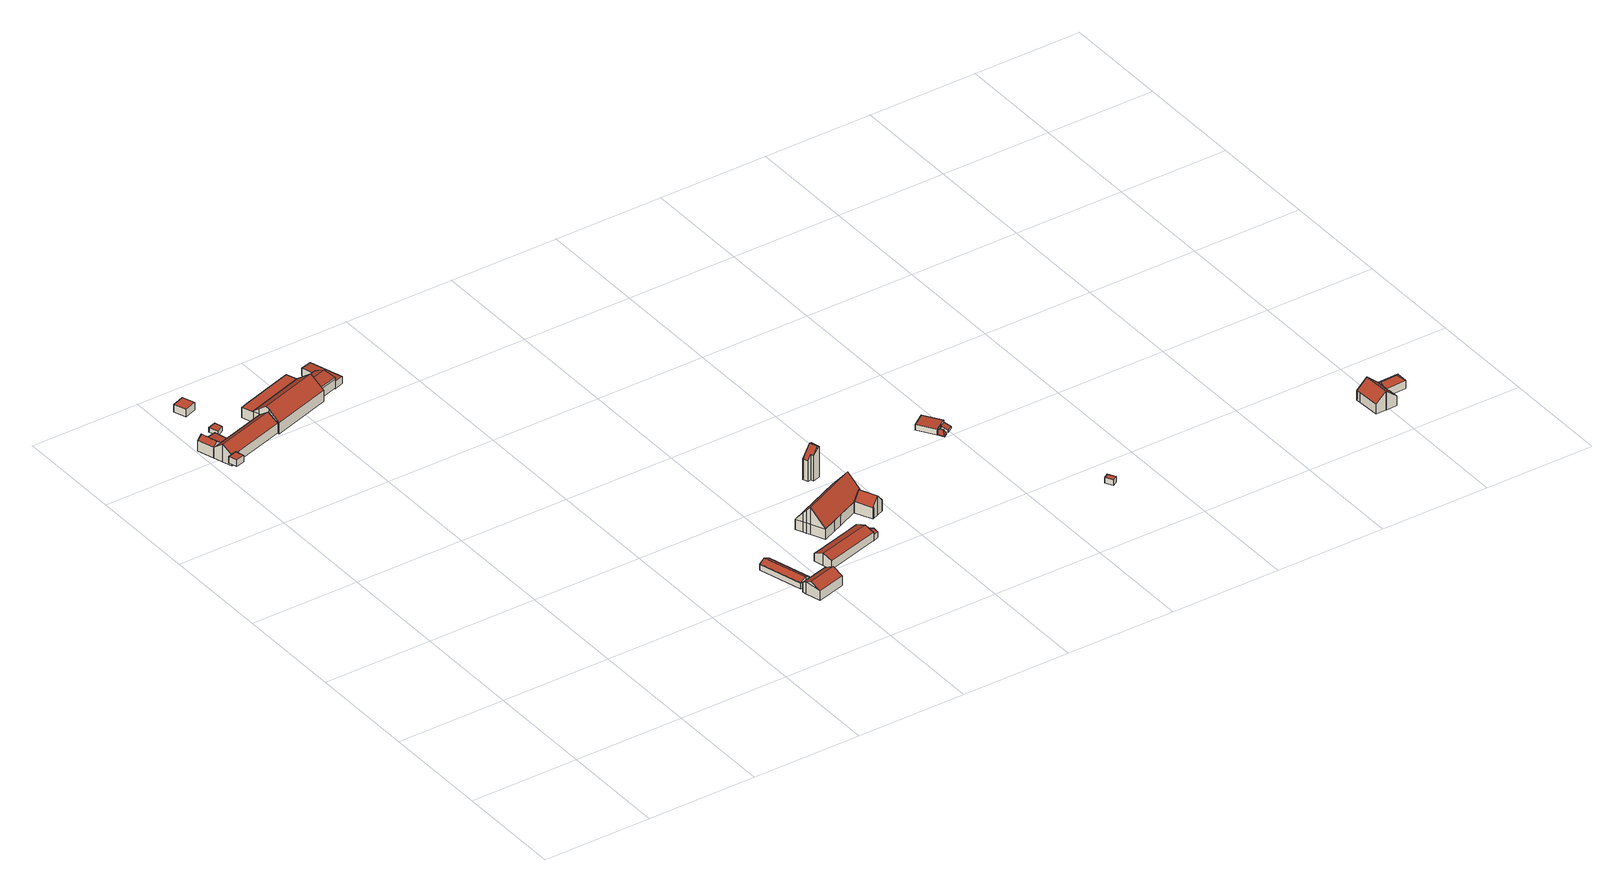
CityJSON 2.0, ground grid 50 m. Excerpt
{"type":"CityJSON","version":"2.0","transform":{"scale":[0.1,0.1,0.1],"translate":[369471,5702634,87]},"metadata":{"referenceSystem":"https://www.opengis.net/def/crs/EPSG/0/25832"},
"CityObjects":{
"building1":{"type":"Building","attributes":{"Gemeindeschluessel":"05911000","Geometrietyp2DReferenz":"3000","function":"51009_1610","roofType":"1000","measuredHeight":3.13},"geometry":[{"type":"Solid","lod":"2","boundaries":[[[[0,1,2,3]],[[4,5,1,0]],[[6,7,5,4]],[[8,9,7,6]],[[3,2,9,8]],[[6,4,0,3,8]],[[1,5,7,9,2]]]],"semantics":{"surfaces":[{"type":"WallSurface"},{"type":"RoofSurface"},{"type":"GroundSurface"}],"values":[[0,0,0,0,0,1,2]]}}]},
"building2":{"type":"Building","attributes":{"Gemeindeschluessel":"05911000","Geometrietyp2DReferenz":"3000","function":"51009_1610","roofType":"2100","measuredHeight":3.25},"geometry":[{"type":"Solid","lod":"2","boundaries":[[[[10,11,12,13]],[[14,15,11,10]],[[16,17,15,14]],[[13,12,17,16]],[[14,10,13,16]],[[11,15,17,12]]]],"semantics":{"surfaces":[{"type":"WallSurface"},{"type":"RoofSurface"},{"type":"GroundSurface"}],"values":[[0,0,0,0,1,2]]}}]},
"building3":{"type":"Building","attributes":{"Gemeindeschluessel":"05911000","Geometrietyp2DReferenz":"3000","function":"31001_2700"},"children":["building3-1","building3-2"]},
"building3-1":{"type":"BuildingPart","attributes":{"roofType":"3100","measuredHeight":6.67,"storeysAboveGround":1},"parents":["building3"],"geometry":[{"type":"Solid","lod":"2","boundaries":[[[[18,19,20,21]],[[22,23,24,25]],[[21,20,23,22]],[[22,26,21]],[[21,26,27,28,18]],[[25,27,26,22]],[[19,24,23,20]],[[19,18,25,24]],[[25,28,27]],[[25,18,28]]]],"semantics":{"surfaces":[{"type":"WallSurface"},{"type":"RoofSurface"},{"type":"GroundSurface"},{"type":"ClosureSurface"}],"values":[[0,0,0,0,1,1,2,3,0,3]]}}]},
"building3-2":{"type":"BuildingPart","attributes":{"roofType":"3100","measuredHeight":8.11,"storeysAboveGround":1},"parents":["building3"],"geometry":[{"type":"Solid","lod":"2","boundaries":[[[[29,30,31,32]],[[33,34,30,29]],[[35,36,34,33]],[[37,38,36,35]],[[39,40,38,37]],[[41,42,40,39]],[[43,44,42,41]],[[45,46,44,43]],[[25,24,46,45]],[[32,31,19,18,47]],[[43,41,39,37,35,33,45]],[[29,32,47,28,25,45,33]],[[30,34,36,38,40,42,44,46,24,19,31]],[[28,47,18]],[[19,24,25,18]],[[25,28,18]]]],"semantics":{"surfaces":[{"type":"WallSurface"},{"type":"RoofSurface"},{"type":"GroundSurface"},{"type":"ClosureSurface"}],"values":[[0,0,0,0,0,0,0,0,0,0,1,1,2,0,3,3]]}}]},
"building4":{"type":"Building","attributes":{"Gemeindeschluessel":"05911000","Geometrietyp2DReferenz":"3000","function":"51009_1610","roofType":"1000","measuredHeight":2.23},"geometry":[{"type":"Solid","lod":"2","boundaries":[[[[48,49,50,51]],[[52,53,49,48]],[[54,55,53,52]],[[51,50,55,54]],[[52,48,51,54]],[[49,53,55,50]]]],"semantics":{"surfaces":[{"type":"WallSurface"},{"type":"RoofSurface"},{"type":"GroundSurface"}],"values":[[0,0,0,0,1,2]]}}]},
"building5":{"type":"Building","attributes":{"Gemeindeschluessel":"05911000","Geometrietyp2DReferenz":"3000","function":"51009_1611","roofType":"1000","measuredHeight":3.47},"geometry":[{"type":"Solid","lod":"2","boundaries":[[[[56,57,58,59]],[[60,61,57,56]],[[62,63,61,60]],[[59,58,63,62]],[[60,56,59,62]],[[57,61,63,58]]]],"semantics":{"surfaces":[{"type":"WallSurface"},{"type":"RoofSurface"},{"type":"GroundSurface"}],"values":[[0,0,0,0,1,2]]}}]},
"building6":{"type":"Building","attributes":{"Gemeindeschluessel":"05911000","Geometrietyp2DReferenz":"3000","function":"51009_1610","roofType":"2100","measuredHeight":5.17},"geometry":[{"type":"Solid","lod":"2","boundaries":[[[[64,65,66,67]],[[68,69,65,64]],[[70,71,69,68]],[[72,73,71,70]],[[74,75,73,72]],[[67,66,75,74]],[[72,70,68,64,67,74]],[[65,69,71,73,75,66]]]],"semantics":{"surfaces":[{"type":"WallSurface"},{"type":"RoofSurface"},{"type":"GroundSurface"}],"values":[[0,0,0,0,0,0,1,2]]}}]},
"building7":{"type":"Building","attributes":{"Gemeindeschluessel":"05911000","Geometrietyp2DReferenz":"3000","function":"31001_2700","roofType":"5000","measuredHeight":10.23,"storeysAboveGround":1},"geometry":[{"type":"Solid","lod":"2","boundaries":[[[[76,77,78,79]],[[80,81,77,76]],[[82,83,81,80]],[[84,85,83,82]],[[86,87,85,84]],[[88,89,87,86]],[[90,91,89,88]],[[92,93,91,90]],[[94,95,93,92]],[[96,97,95,94]],[[79,78,97,96]],[[86,98,99,100,101,102,88]],[[103,104,79,105,106,100,99]],[[101,100,106,94,92]],[[106,105,96,94]],[[105,79,96]],[[104,76,79]],[[104,103,80,76]],[[103,99,82,80]],[[99,98,84,82]],[[102,101,92,90]],[[102,90,88]],[[98,86,84]],[[77,81,83,85,87,89,91,93,95,97,78]]]],"semantics":{"surfaces":[{"type":"WallSurface"},{"type":"RoofSurface"},{"type":"GroundSurface"}],"values":[[0,0,0,0,0,0,0,0,0,0,0,1,1,0,0,0,0,0,0,0,0,0,0,2]]}}]},
"building8":{"type":"Building","attributes":{"Gemeindeschluessel":"05911000","Geometrietyp2DReferenz":"3000","function":"31001_2700","roofType":"3100","measuredHeight":6.17,"storeysAboveGround":1},"geometry":[{"type":"Solid","lod":"2","boundaries":[[[[107,108,109,110]],[[111,112,108,107]],[[113,114,112,111]],[[115,116,114,113]],[[117,118,116,115]],[[119,120,118,117]],[[121,122,120,119]],[[110,109,122,121]],[[121,123,124,107,110]],[[125,124,123,126,127,128,129]],[[129,128,115,113]],[[128,127,117,115]],[[127,126,119,117]],[[126,123,121,119]],[[125,129,113,111]],[[124,125,111,107]],[[108,112,114,116,118,120,122,109]]]],"semantics":{"surfaces":[{"type":"WallSurface"},{"type":"RoofSurface"},{"type":"GroundSurface"}],"values":[[0,0,0,0,0,0,0,0,1,1,0,0,0,0,0,0,2]]}}]},
"building9":{"type":"Building","attributes":{"Gemeindeschluessel":"05911000","Geometrietyp2DReferenz":"3000","function":"31001_2463","roofType":"5000","measuredHeight":4.38,"storeysAboveGround":1},"geometry":[{"type":"Solid","lod":"2","boundaries":[[[[130,131,132,133]],[[134,135,131,130]],[[136,137,135,134]],[[138,139,137,136]],[[140,141,139,138]],[[133,132,141,140]],[[130,142,143,144,134]],[[145,144,143,146]],[[145,146,140,138]],[[144,145,138,136]],[[146,143,142,133,140]],[[144,136,134]],[[142,130,133]],[[131,135,137,139,141,132]]]],"semantics":{"surfaces":[{"type":"WallSurface"},{"type":"RoofSurface"},{"type":"GroundSurface"}],"values":[[0,0,0,0,0,0,1,1,0,0,0,0,0,2]]}}]},
"building10":{"type":"Building","attributes":{"Geometrietyp2DReferenz":"3000","Gemeindeschluessel":"05911000","function":"31001_2700","roofType":"5000","measuredHeight":6.93,"storeysAboveGround":1},"geometry":[{"type":"Solid","lod":"2","boundaries":[[[[147,148,149,150]],[[151,152,148,147]],[[153,154,152,151]],[[155,156,154,153]],[[150,149,156,155]],[[157,147,150,155,158]],[[151,157,158,153]],[[147,157,151]],[[153,158,155]],[[148,152,154,156,149]]]],"semantics":{"surfaces":[{"type":"WallSurface"},{"type":"RoofSurface"},{"type":"GroundSurface"}],"values":[[0,0,0,0,0,1,1,0,0,2]]}}]},
"building11":{"type":"Building","attributes":{"Gemeindeschluessel":"05911000","Geometrietyp2DReferenz":"3000","function":"31001_2700","roofType":"2100","measuredHeight":3.5,"storeysAboveGround":1},"geometry":[{"type":"Solid","lod":"2","boundaries":[[[[159,160,161,162]],[[163,164,160,159]],[[165,166,164,163]],[[167,168,166,165]],[[169,170,168,167]],[[171,172,170,169]],[[162,161,172,171]],[[169,167,165,163,159,162,171]],[[160,164,166,168,170,172,161]]]],"semantics":{"surfaces":[{"type":"WallSurface"},{"type":"RoofSurface"},{"type":"GroundSurface"}],"values":[[0,0,0,0,0,0,0,1,2]]}}]},
"building12":{"type":"Building","attributes":{"Gemeindeschluessel":"05911000","Geometrietyp2DReferenz":"3000","function":"31001_2700","roofType":"3100","measuredHeight":5.57,"storeysAboveGround":1},"geometry":[{"type":"Solid","lod":"2","boundaries":[[[[173,174,175,176]],[[177,178,174,173]],[[179,180,178,177]],[[181,182,180,179]],[[183,184,182,181]],[[185,186,184,183]],[[187,188,186,185]],[[189,190,188,187]],[[191,192,190,189]],[[176,175,192,191]],[[185,183,181,179,177,173,187]],[[176,191,189,187,173]],[[174,178,180,182,184,186,188,190,192,175]]]],"semantics":{"surfaces":[{"type":"WallSurface"},{"type":"RoofSurface"},{"type":"GroundSurface"}],"values":[[0,0,0,0,0,0,0,0,0,0,1,1,2]]}}]},
"building13":{"type":"Building","attributes":{"Gemeindeschluessel":"05911000","Geometrietyp2DReferenz":"3000","function":"51009_1610","roofType":"3100","measuredHeight":3.68},"geometry":[{"type":"Solid","lod":"2","boundaries":[[[[193,194,195,196]],[[197,198,194,193]],[[199,200,198,197]],[[196,195,200,199]],[[193,201,197]],[[199,202,196]],[[196,202,201,193]],[[197,201,202,199]],[[194,198,200,195]]]],"semantics":{"surfaces":[{"type":"WallSurface"},{"type":"RoofSurface"},{"type":"GroundSurface"}],"values":[[0,0,0,0,0,0,1,1,2]]}}]},
"building14":{"type":"Building","attributes":{"Gemeindeschluessel":"05911000","Geometrietyp2DReferenz":"3000","function":"31001_2700","roofType":"2100","measuredHeight":2.54,"storeysAboveGround":1},"geometry":[{"type":"Solid","lod":"2","boundaries":[[[[203,204,205,206]],[[207,208,204,203]],[[209,210,208,207]],[[211,212,210,209]],[[213,214,212,211]],[[206,205,214,213]],[[211,209,207,203,206,213]],[[204,208,210,212,214,205]]]],"semantics":{"surfaces":[{"type":"WallSurface"},{"type":"RoofSurface"},{"type":"GroundSurface"}],"values":[[0,0,0,0,0,0,1,2]]}}]},
"building15":{"type":"Building","attributes":{"name":"Heimatmuseum Helfs Hof","Gemeindeschluessel":"05911000","Geometrietyp2DReferenz":"3000","function":"31001_1100","roofType":"5000","measuredHeight":12.84,"storeysAboveGround":1},"address":[{"country":"Germany","locality":"Bochum","thoroughfareNumber":"37","thoroughfareName":"In den Höfen"}],"geometry":[{"type":"Solid","lod":"2","boundaries":[[[[215,216,217,218]],[[219,220,216,215]],[[221,222,220,219]],[[223,224,222,221]],[[225,226,224,223]],[[227,228,226,225]],[[229,230,228,227]],[[231,232,230,229]],[[233,234,232,231]],[[235,236,234,233]],[[237,238,236,235]],[[218,217,238,237]],[[239,218,237,240,241,242]],[[239,242,243,244,245,246,247,248]],[[248,247,221,219]],[[247,246,223,221]],[[246,245,225,223]],[[245,244,227,225]],[[244,243,229,227]],[[243,242,231,229]],[[242,241,233,231]],[[239,248,219,215]],[[239,215,218]],[[241,240,235,233]],[[240,237,235]],[[216,220,222,224,226,228,230,232,234,236,238,217]]]],"semantics":{"surfaces":[{"type":"WallSurface"},{"type":"RoofSurface"},{"type":"GroundSurface"}],"values":[[0,0,0,0,0,0,0,0,0,0,0,0,1,1,0,0,0,0,0,0,0,0,0,0,0,2]]}}]},
"building16":{"type":"Building","attributes":{"Gemeindeschluessel":"05911000","Geometrietyp2DReferenz":"3000","function":"31001_1010","roofType":"3100","measuredHeight":9.1,"storeysAboveGround":1},"geometry":[{"type":"Solid","lod":"2","boundaries":[[[[249,250,251,252]],[[253,254,250,249]],[[255,254,253]],[[256,257,254,255]],[[258,259,257,256]],[[260,261,259,258]],[[262,263,261,260]],[[264,265,263,262]],[[252,251,265,264]],[[258,256,255,260]],[[253,249,252,264,262,260,255]],[[250,254,257,259,261,263,265,251]]]],"semantics":{"surfaces":[{"type":"WallSurface"},{"type":"RoofSurface"},{"type":"GroundSurface"}],"values":[[0,0,0,0,0,0,0,0,0,1,1,2]]}}]},
"building17":{"type":"Building","attributes":{"Gemeindeschluessel":"05911000","Geometrietyp2DReferenz":"3000","function":"31001_3074","roofType":"5000","measuredHeight":15.11},"geometry":[{"type":"Solid","lod":"2","boundaries":[[[[266,267,268,269]],[[270,271,267,266]],[[272,273,271,270]],[[274,275,273,272]],[[276,277,275,274]],[[269,268,277,276]],[[270,266,278,279]],[[279,278,269,276,274,272]],[[270,279,272]],[[269,278,266]],[[267,271,273,275,277,268]]]],"semantics":{"surfaces":[{"type":"WallSurface"},{"type":"RoofSurface"},{"type":"GroundSurface"}],"values":[[0,0,0,0,0,0,1,1,0,0,2]]}}]},
"building18":{"type":"Building","attributes":{"Gemeindeschluessel":"05911000","Geometrietyp2DReferenz":"3000","function":"31001_2723","roofType":"5000","measuredHeight":2.63,"storeysAboveGround":1},"geometry":[{"type":"Solid","lod":"2","boundaries":[[[[280,281,282,283]],[[284,285,281,280]],[[286,287,285,284]],[[283,282,287,286]],[[286,284,288]],[[288,284,280,289]],[[280,283,289]],[[289,283,286,288]],[[281,285,287,282]]]],"semantics":{"surfaces":[{"type":"WallSurface"},{"type":"RoofSurface"},{"type":"GroundSurface"}],"values":[[0,0,0,0,1,1,0,1,2]]}}]},
"building19":{"type":"Building","attributes":{"Gemeindeschluessel":"05911000","Geometrietyp2DReferenz":"3000","function":"31001_2700","roofType":"2100","measuredHeight":2.99,"storeysAboveGround":1},"geometry":[{"type":"Solid","lod":"2","boundaries":[[[[290,291,282,292]],[[293,294,291,290]],[[295,296,294,293]],[[297,298,296,295]],[[299,281,298,297]],[[292,282,281,299]],[[297,295,293,290,292,299]],[[291,294,296,298,281,282]]]],"semantics":{"surfaces":[{"type":"WallSurface"},{"type":"RoofSurface"},{"type":"GroundSurface"}],"values":[[0,0,0,0,0,0,1,2]]}}]},
"building20":{"type":"Building","attributes":{"Gemeindeschluessel":"05911000","Geometrietyp2DReferenz":"3000","function":"31001_2723","roofType":"2100","measuredHeight":2.25,"storeysAboveGround":1},"geometry":[{"type":"Solid","lod":"2","boundaries":[[[[300,301,302,303]],[[304,305,301,300]],[[306,307,305,304]],[[303,302,307,306]],[[304,300,303,306]],[[301,305,307,302]]]],"semantics":{"surfaces":[{"type":"WallSurface"},{"type":"RoofSurface"},{"type":"GroundSurface"}],"values":[[0,0,0,0,1,2]]}}]},
"building21":{"type":"Building","attributes":{"Gemeindeschluessel":"05911000","Geometrietyp2DReferenz":"3000","function":"31001_2523","roofType":"1000","measuredHeight":2.69},"geometry":[{"type":"Solid","lod":"2","boundaries":[[[[308,309,310,311]],[[312,313,309,308]],[[314,315,313,312]],[[311,310,315,314]],[[312,308,311,314]],[[309,313,315,310]]]],"semantics":{"surfaces":[{"type":"WallSurface"},{"type":"RoofSurface"},{"type":"GroundSurface"}],"values":[[0,0,0,0,1,2]]}}]},
"building22":{"type":"Building","attributes":{"Gemeindeschluessel":"05911000","Geometrietyp2DReferenz":"3000","function":"31001_1010","roofType":"3100","measuredHeight":8.86,"storeysAboveGround":1},"address":[{"country":"Germany","locality":"Bochum","thoroughfareNumber":"71","thoroughfareName":"In den Höfen"}],"geometry":[{"type":"Solid","lod":"2","boundaries":[[[[316,317,318,319]],[[320,321,317,316]],[[322,323,321,320]],[[324,325,323,322]],[[326,327,325,324]],[[328,329,327,326]],[[330,331,329,328]],[[332,333,331,330]],[[334,335,333,332]],[[336,337,335,334]],[[338,339,337,336]],[[340,341,339,338]],[[342,343,341,340]],[[344,345,343,342]],[[319,318,345,344]],[[338,336,334,332,330,328,326,324,322,320,316,340]],[[319,344,342,340,316]],[[317,321,323,325,327,329,331,333,335,337,339,341,343,345,318]]]],"semantics":{"surfaces":[{"type":"WallSurface"},{"type":"RoofSurface"},{"type":"GroundSurface"}],"values":[[0,0,0,0,0,0,0,0,0,0,0,0,0,0,0,1,1,2]]}}]},
"building23":{"type":"Building","attributes":{"Gemeindeschluessel":"05911000","Geometrietyp2DReferenz":"3000","function":"31001_1010","roofType":"5000","measuredHeight":5.33,"storeysAboveGround":1},"geometry":[{"type":"Solid","lod":"2","boundaries":[[[[346,347,348,349]],[[350,351,347,346]],[[352,353,351,350]],[[349,348,353,352]],[[346,354,350]],[[354,346,349,355]],[[354,355,352,350]],[[352,355,349]],[[347,351,353,348]]]],"semantics":{"surfaces":[{"type":"WallSurface"},{"type":"RoofSurface"},{"type":"GroundSurface"}],"values":[[0,0,0,0,1,1,1,0,2]]}}]}
},
"vertices":[
[31,2418,77],[31,2418,46],[42,2380,46],[42,2380,77],[51,2423,77],[51,2423,46],[72,2430,77],[72,2430,46],[83,2391,77],[83,2391,46],
[104,2618,49],[104,2618,20],[47,2601,20],[47,2601,53],[126,2541,49],[126,2541,20],[71,2525,53],[71,2525,20],
[71,2525,66],[71,2525,21],[47,2601,21],[47,2601,66],[0,2587,69],[0,2587,21],[24,2511,21],[24,2511,69],[23,2594,87],[46,2517,87],[67,2524,69],
[299,2593,70],[299,2593,21],[126,2541,21],[126,2541,69],[313,2551,102],[313,2551,21],[313,2550,101],[313,2550,21],[327,2507,68],[327,2507,21],[91,2435,68],[91,2435,21],[72,2430,68],[72,2430,21],[51,2423,68],[51,2423,21],[37,2468,102],[37,2468,21],[71,2525,69],
[147,2679,43],[147,2679,20],[111,2668,20],[111,2668,43],[158,2644,43],[158,2644,20],[124,2625,43],[124,2625,20],
[145,2898,43],[145,2898,8],[88,2877,8],[88,2877,43],[165,2841,43],[165,2841,8],[109,2821,43],[109,2821,8],
[273,2676,70],[273,2676,21],[290,2623,21],[290,2623,72],[318,2691,70],[318,2691,21],[512,2752,70],[512,2752,21],[546,2762,70],[546,2762,21],[562,2709,72],[562,2709,21],
[566,2695,74],[566,2695,22],[562,2709,22],[562,2709,74],[581,2648,74],[581,2648,22],[581,2646,74],[581,2646,22],[595,2600,74],[595,2600,22],[600,2583,74],[600,2583,22],[329,2499,74],[329,2499,22],[327,2507,74],[327,2507,22],[313,2550,74],[313,2550,22],[299,2593,74],[299,2593,22],[290,2623,74],[290,2623,22],[595,2600,88],[581,2646,124],[310,2561,124],[313,2550,116],[327,2507,81],[581,2648,123],[566,2695,85],[290,2623,75],[299,2593,99],
[657,2723,68],[657,2723,26],[649,2721,26],[649,2721,68],[671,2675,68],[671,2675,26],[686,2628,68],[686,2628,26],[595,2600,68],[595,2600,26],[581,2646,68],[581,2646,26],[581,2648,68],[581,2648,26],[566,2695,68],[566,2695,26],[579,2652,88],[670,2680,88],[671,2675,87],[581,2648,87],[581,2646,86],[595,2600,77],[686,2628,77],
[1301,544,148],[1301,544,121],[1274,537,121],[1274,537,148],[1357,344,148],[1357,344,121],[1330,336,148],[1330,336,121],[1303,329,148],[1303,329,121],[1247,529,148],[1247,529,121],[1274,537,164],[1273,537,164],[1330,336,164],[1303,329,149],[1247,529,149],
[1432,350,161],[1432,350,115],[1301,315,115],[1301,315,161],[1455,263,160],[1455,263,115],[1325,228,160],[1325,228,115],[1306,298,171],[1306,298,115],[1443,307,185],[1313,272,185],
[649,2721,58],[649,2721,23],[657,2723,23],[657,2723,58],[632,2778,58],[632,2778,23],[684,2794,55],[684,2794,23],[730,2642,55],[730,2642,23],[686,2628,58],[686,2628,23],[671,2675,58],[671,2675,23],
[1473,418,172],[1473,418,116],[1485,378,116],[1485,378,155],[1473,420,171],[1473,420,116],[1461,463,153],[1461,463,116],[1664,520,153],[1664,520,116],[1709,532,153],[1709,532,116],[1716,510,163],[1716,510,116],[1722,488,172],[1722,488,116],[1722,487,171],[1722,487,116],[1733,447,155],[1733,447,116],
[1748,494,144],[1748,494,115],[1722,487,115],[1722,487,144],[1759,455,143],[1759,455,115],[1733,447,143],[1733,447,115],[1753,475,152],[1727,468,152],
[1735,540,139],[1735,540,117],[1709,532,117],[1709,532,139],[1741,517,140],[1741,517,117],[1748,494,142],[1748,494,117],[1722,487,142],[1722,487,117],[1715,510,140],[1715,510,117],
[1814,739,165],[1814,739,117],[1785,802,117],[1785,802,165],[1842,676,165],[1842,676,117],[1812,662,165],[1812,662,117],[1781,648,165],[1781,648,117],[1688,606,165],[1688,606,117],[1645,587,165],[1645,587,117],[1582,559,165],[1582,559,117],[1554,622,165],[1554,622,117],[1547,637,165],[1547,637,117],[1541,652,165],[1541,652,117],[1525,685,165],[1525,685,117],[1814,739,245],[1541,652,208],[1547,637,226],[1554,622,245],[1582,559,167],[1645,587,167],[1688,606,167],[1781,648,167],[1812,662,167],[1842,676,167],
[1781,648,169],[1781,648,116],[1817,569,116],[1817,569,169],[1812,662,206],[1812,662,116],[1812,662,207],[1842,676,168],[1842,676,116],[1878,597,168],[1878,597,116],[1848,583,207],[1848,583,116],[1847,583,206],[1847,583,116],[1822,572,176],[1822,572,116],
[1796,963,266],[1796,963,120],[1746,949,120],[1746,949,216],[1807,924,265],[1807,924,120],[1773,915,239],[1773,915,120],[1770,928,240],[1770,928,120],[1753,924,217],[1753,924,120],[1786,960,271],[1796,921,271],
[2382,927,107],[2382,927,105],[2365,916,105],[2365,916,107],[2399,900,107],[2399,900,105],[2382,889,107],[2382,889,105],[2385,903,131],[2373,921,131],
[2314,994,131],[2314,994,105],[2365,916,131],[2369,1030,135],[2369,1030,105],[2420,951,135],[2420,951,105],[2395,935,133],[2395,935,105],[2382,927,133],
[2395,935,127],[2395,935,104],[2412,908,104],[2412,908,114],[2420,951,127],[2420,951,104],[2437,924,114],[2437,924,104],
[2735,283,130],[2735,283,104],[2713,269,104],[2713,269,130],[2755,251,130],[2755,251,104],[2732,237,130],[2732,237,104],
[3870,135,228],[3870,135,140],[3822,133,140],[3822,133,185],[3872,135,227],[3872,135,140],[3922,137,184],[3922,137,140],[3923,136,183],[3923,136,140],[3924,109,184],[3924,109,140],[3924,82,184],[3924,82,140],[3917,82,190],[3917,82,140],[3918,60,190],[3918,60,140],[3925,61,184],[3925,61,140],[3928,13,184],[3928,13,140],[3878,10,226],[3878,10,140],[3876,10,228],[3876,10,140],[3828,8,185],[3828,8,140],[3823,111,185],[3823,111,140],
[4022,140,181],[4022,140,141],[3923,136,141],[3923,136,181],[4024,87,178],[4024,87,141],[3924,82,178],[3924,82,141],[4000,115,195],[3923,112,195]
]}
